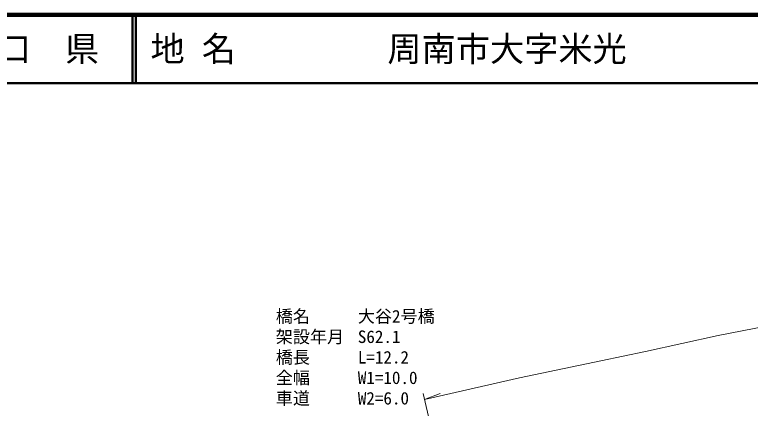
# Model space of a CAD drawing. Units: millimetres at full size, sheet at 1:1000; details may follow other scales. Extents: x 40000 to 680000, y 20000 to 380000.
# Drawn here: x 350517 to 458100, y 322402 to 380000 of the extents above; entities that cross this region are included whole.
import ezdxf
from ezdxf.enums import TextEntityAlignment as Align

# ---------------------------------------------------------------- set-up
doc = ezdxf.new("R2010")
doc.units = ezdxf.units.MM
doc.header["$LTSCALE"] = 1000
for name, color, linetype, lineweight in [('M-STR-HTXT', 7, 'Continuous', 13), ('M-TTL', 2, 'Continuous', 140), ('M-TTL-LINE', 7, 'Continuous', 50)]:
    doc.layers.add(name, color=color, linetype=linetype, lineweight=lineweight)
doc.layers.add('M-TTL-TXT', color=7, linetype='Continuous')
doc.styles.add('ＭＳ ゴシック', font='')
doc.styles.get('ＭＳ ゴシック').set_extended_font_data('MS Gothic')

msp = doc.modelspace()

# ---------------------------------------------------------------- linework, layer by layer
at = {"layer": 'M-STR-HTXT'}
for p, q in [((416605, 297014), (410254, 324550)), ((410452, 323691), (412748, 324561))]:
    msp.add_line(p, q, dxfattribs=at)
msp.add_lwpolyline([(410452, 323691), (424366, 326843), (436227, 329361), (442764, 330695), (453425, 333047), (467205, 335723), (480520, 338165), (494164, 340403), (505818, 342304), (514500, 343608)], dxfattribs=at)
at = {"layer": 'M-TTL'}
msp.add_line((680000, 380000), (40000, 380000), dxfattribs=at)
at = {"layer": 'M-TTL-LINE'}
for p, q in [((367750, 380000), (367750, 370000)), ((368250, 380000), (368250, 370000)), ((40000, 370000), (680000, 370000))]:
    msp.add_line(p, q, dxfattribs=at)

# ---------------------------------------------------------------- texts
at = {"layer": 'M-STR-HTXT', "style": 'ＭＳ ゴシック'}
for s, p in [('橋名', (388699, 334406)), ('大谷2号橋', (400699, 334406)), ('架設年月', (388699, 331406)), ('S62.1', (400699, 331406)), ('橋長', (388699, 328406)), ('L=12.2', (400699, 328406)), ('全幅', (388699, 325406)), ('W1=10.0', (400699, 325406)), ('車道', (388699, 322406)), ('W2=6.0', (400699, 322406))]:
    msp.add_text(s, height=1833, dxfattribs=at).set_placement(p, align=Align.BOTTOM_LEFT)
at = {"layer": 'M-TTL-TXT', "style": 'ＭＳ ゴシック'}
msp.add_text('山\u3000口\u3000県', height=3666, dxfattribs=at).set_placement((350375, 375000), align=Align.MIDDLE_CENTER)
for s, p in [('地 名', (370380, 375000)), ('周南市大字米光', (405024, 375000))]:
    msp.add_text(s, height=3666, dxfattribs=at).set_placement(p, align=Align.MIDDLE_LEFT)

doc.saveas('drawing.dxf')
